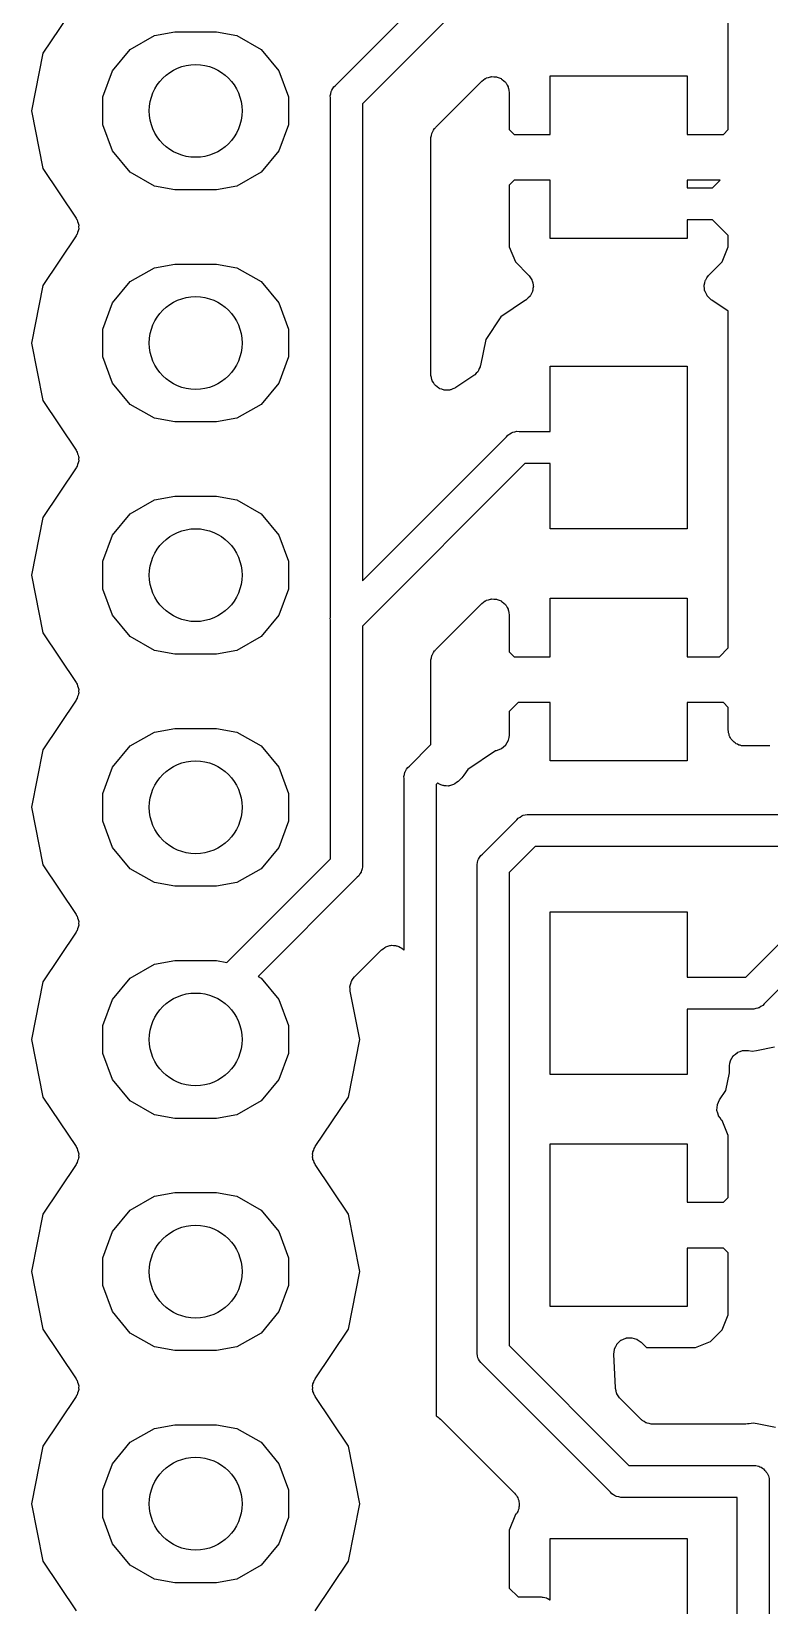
# Model space of a CAD drawing. Extents: x 81 to 178, y -172 to -32.
# Drawn here: x 152.89 to 160.97, y -105.38 to -88.16 of the extents above; entities that cross this region are included whole.
import ezdxf

# ---------------------------------------------------------------- set-up
doc = ezdxf.new("R2010")
doc.units = 0
doc.header["$MEASUREMENT"] = 0
doc.layers.add('BLACK', color=7, linetype='CONTINUOUS')

msp = doc.modelspace()

# ---------------------------------------------------------------- linework, layer by layer
at = {"layer": 'BLACK', "linetype": 'CONTINUOUS'}
for p, q in [((160.519, -88.5799), (160.519, -85.5037)), ((156.219, -88.7479), (158.09, -86.8767)), ((158.291, -87.17), (156.512, -88.9495)), ((153.377, -87.8542), (153.014, -88.3974)), ((154.234, -88.203), (154.458, -88.1634)), ((154.458, -88.1634), (154.914, -88.1634)), ((154.914, -88.1634), (155.138, -88.203)), ((153.97, -88.3552), (154.234, -88.203)), ((155.138, -88.203), (155.402, -88.3552)), ((153.014, -88.3974), (152.888, -89.027)), ((153.774, -88.5885), (153.97, -88.3552)), ((155.402, -88.3552), (155.598, -88.5885)), ((153.67, -88.8747), (153.774, -88.5885)), ((155.598, -88.5885), (155.702, -88.8747)), ((157.82, -88.7019), (157.839, -88.6888)), ((157.839, -88.6888), (157.856, -88.6741)), ((157.856, -88.6741), (157.864, -88.6714)), ((157.864, -88.6714), (157.87, -88.667)), ((157.87, -88.667), (157.892, -88.6611)), ((157.892, -88.6611), (157.914, -88.6533)), ((157.914, -88.6533), (157.921, -88.6533)), ((157.921, -88.6533), (157.929, -88.6513)), ((157.929, -88.6513), (157.952, -88.6533)), ((157.952, -88.6533), (157.974, -88.6533)), ((157.974, -88.6533), (157.982, -88.6559)), ((157.982, -88.6559), (157.989, -88.6566)), ((157.989, -88.6566), (158.01, -88.6663)), ((158.01, -88.6663), (158.031, -88.6741)), ((158.031, -88.6741), (158.037, -88.679)), ((158.037, -88.679), (158.044, -88.6823)), ((158.044, -88.6823), (158.061, -88.6984)), ((158.569, -89.285), (158.569, -88.645)), ((158.569, -88.645), (160.069, -88.645)), ((160.069, -88.645), (160.069, -89.285)), ((160.519, -89.2313), (160.519, -88.5799)), ((160.519, -88.5799), (160.519, -88.5799)), ((156.16, -88.8615), (156.166, -88.8391)), ((156.162, -88.8846), (156.16, -88.8615)), ((156.166, -88.8391), (156.17, -88.8162)), ((156.17, -88.8162), (156.174, -88.8095)), ((156.174, -88.8095), (156.176, -88.8019)), ((156.176, -88.8019), (156.189, -88.7829)), ((156.189, -88.7829), (156.201, -88.7628)), ((156.201, -88.7628), (156.219, -88.7479)), ((157.313, -89.2089), (157.82, -88.7019)), ((158.061, -88.6984), (158.078, -88.7131)), ((158.078, -88.7131), (158.082, -88.7198)), ((158.082, -88.7198), (158.087, -88.7253)), ((158.087, -88.7253), (158.097, -88.746)), ((158.097, -88.746), (158.108, -88.7658)), ((158.108, -88.7658), (158.11, -88.7734)), ((158.11, -88.7734), (158.113, -88.7803)), ((158.113, -88.7803), (158.115, -88.8031)), ((158.115, -88.8031), (158.119, -88.8256)), ((158.119, -88.8256), (158.119, -89.2313)), ((152.888, -89.027), (153.014, -89.6566)), ((153.67, -89.1793), (153.67, -88.8747)), ((155.702, -88.8747), (155.702, -89.1793)), ((156.162, -94.569), (156.162, -88.8846)), ((156.512, -88.9495), (156.512, -94.1695)), ((153.774, -89.4655), (153.67, -89.1793)), ((155.702, -89.1793), (155.598, -89.4655)), ((157.309, -89.2152), (157.313, -89.2089)), ((157.262, -89.3326), (157.263, -89.3251)), ((157.262, -91.9096), (157.262, -89.3326)), ((157.263, -89.3174), (157.269, -89.2953)), ((157.263, -89.3251), (157.263, -89.3174)), ((157.269, -89.2953), (157.273, -89.2728)), ((157.273, -89.2728), (157.276, -89.2661)), ((157.276, -89.2661), (157.278, -89.2587)), ((157.278, -89.2587), (157.292, -89.2399)), ((157.292, -89.2399), (157.303, -89.2201)), ((157.303, -89.2201), (157.309, -89.2152)), ((158.119, -89.2313), (158.173, -89.285)), ((158.173, -89.285), (158.569, -89.285)), ((160.069, -89.285), (160.465, -89.285)), ((160.465, -89.285), (160.519, -89.2313)), ((153.97, -89.6988), (153.774, -89.4655)), ((155.598, -89.4655), (155.402, -89.6988)), ((153.014, -89.6566), (153.377, -90.1998)), ((154.234, -89.851), (153.97, -89.6988)), ((155.402, -89.6988), (155.138, -89.851)), ((154.458, -89.8906), (154.234, -89.851)), ((154.914, -89.8906), (154.458, -89.8906)), ((155.138, -89.851), (154.914, -89.8906)), ((158.173, -89.785), (158.119, -89.8387)), ((158.119, -89.8387), (158.119, -90.5145)), ((158.569, -89.785), (158.173, -89.785)), ((158.569, -90.425), (158.569, -89.785)), ((160.069, -89.785), (160.069, -89.868)), ((160.43, -89.785), (160.069, -89.785)), ((160.069, -89.868), (160.347, -89.868)), ((160.347, -89.868), (160.43, -89.785)), ((153.377, -90.1998), (153.381, -90.2103)), ((153.381, -90.2103), (153.388, -90.2196)), ((153.388, -90.2196), (153.393, -90.2379)), ((153.393, -90.2379), (153.401, -90.2554)), ((160.347, -90.218), (160.069, -90.218)), ((160.069, -90.218), (160.069, -90.425)), ((160.519, -90.3905), (160.347, -90.218)), ((153.377, -90.3942), (153.014, -90.9374)), ((153.381, -90.3837), (153.377, -90.3942)), ((153.388, -90.3744), (153.381, -90.3837)), ((153.393, -90.3561), (153.388, -90.3744)), ((153.401, -90.3386), (153.393, -90.3561)), ((153.401, -90.2554), (153.402, -90.2669)), ((153.402, -90.3271), (153.401, -90.3386)), ((153.402, -90.2669), (153.405, -90.2779)), ((153.405, -90.3161), (153.402, -90.3271)), ((153.405, -90.2779), (153.404, -90.297)), ((153.404, -90.297), (153.405, -90.3161)), ((160.519, -90.5145), (160.519, -90.3905)), ((158.119, -90.5145), (158.188, -90.6799)), ((160.069, -90.425), (158.569, -90.425)), ((160.45, -90.6799), (160.519, -90.5145)), ((153.97, -90.8952), (154.234, -90.743)), ((154.234, -90.743), (154.458, -90.7034)), ((154.458, -90.7034), (154.914, -90.7034)), ((154.914, -90.7034), (155.138, -90.743)), ((155.138, -90.743), (155.402, -90.8952)), ((158.188, -90.6799), (158.332, -90.8248)), ((160.306, -90.8248), (160.45, -90.6799)), ((153.774, -91.1285), (153.97, -90.8952)), ((155.402, -90.8952), (155.598, -91.1285)), ((158.332, -90.8248), (158.334, -90.8275)), ((158.334, -90.8275), (158.334, -90.8277)), ((158.334, -90.8277), (158.336, -90.8295)), ((158.336, -90.8295), (158.34, -90.8331)), ((158.34, -90.8331), (158.353, -90.8543)), ((158.353, -90.8543), (158.367, -90.8746)), ((158.367, -90.8746), (158.368, -90.8781)), ((158.368, -90.8781), (158.368, -90.8782)), ((158.368, -90.8782), (158.369, -90.8793)), ((158.369, -90.8793), (158.369, -90.8801)), ((158.369, -90.8801), (158.372, -90.885)), ((158.372, -90.885), (158.377, -90.9093)), ((158.377, -90.9093), (158.383, -90.9333)), ((160.255, -90.9333), (160.261, -90.9093)), ((160.261, -90.9093), (160.266, -90.885)), ((160.266, -90.885), (160.269, -90.8801)), ((160.269, -90.8793), (160.27, -90.8782)), ((160.269, -90.8801), (160.269, -90.8793)), ((160.27, -90.8781), (160.271, -90.8746)), ((160.27, -90.8782), (160.27, -90.8781)), ((160.271, -90.8746), (160.285, -90.8543)), ((160.285, -90.8543), (160.298, -90.8331)), ((160.298, -90.8331), (160.302, -90.8296)), ((160.302, -90.8296), (160.304, -90.8277)), ((160.304, -90.8275), (160.306, -90.8248)), ((160.304, -90.8277), (160.304, -90.8275)), ((153.014, -90.9374), (152.888, -91.567)), ((158.299, -91.0982), (158.028, -91.2793)), ((158.3, -91.0981), (158.299, -91.0982)), ((158.305, -91.0942), (158.3, -91.0978)), ((158.3, -91.0978), (158.3, -91.0981)), ((158.306, -91.0931), (158.305, -91.0942)), ((158.309, -91.0919), (158.306, -91.0931)), ((158.327, -91.0744), (158.309, -91.0919)), ((158.345, -91.058), (158.327, -91.0744)), ((158.348, -91.0537), (158.345, -91.058)), ((158.349, -91.0521), (158.348, -91.0537)), ((158.35, -91.0513), (158.349, -91.0521)), ((158.352, -91.0489), (158.35, -91.0513)), ((158.362, -91.0265), (158.352, -91.0489)), ((158.374, -91.0047), (158.362, -91.0265)), ((158.375, -90.9994), (158.374, -91.0047)), ((158.376, -90.9976), (158.375, -90.9994)), ((158.378, -90.9938), (158.376, -90.9972)), ((158.376, -90.9972), (158.376, -90.9976)), ((158.38, -90.9691), (158.378, -90.9938)), ((158.384, -90.9446), (158.38, -90.9691)), ((158.383, -90.9333), (158.383, -90.9371)), ((158.383, -90.9371), (158.383, -90.9372)), ((158.383, -90.9372), (158.383, -90.939)), ((158.383, -90.939), (158.384, -90.9446)), ((160.254, -90.9446), (160.255, -90.939)), ((160.258, -90.9691), (160.254, -90.9446)), ((160.255, -90.9371), (160.255, -90.9333)), ((160.255, -90.9372), (160.255, -90.9371)), ((160.255, -90.939), (160.255, -90.9372)), ((160.26, -90.9938), (160.258, -90.9691)), ((160.262, -90.9972), (160.26, -90.9938)), ((160.262, -90.9976), (160.262, -90.9972)), ((160.263, -90.9994), (160.262, -90.9976)), ((160.264, -91.0047), (160.263, -90.9994)), ((160.275, -91.0265), (160.264, -91.0047)), ((160.286, -91.0489), (160.275, -91.0265)), ((160.288, -91.0513), (160.286, -91.0489)), ((160.289, -91.0521), (160.288, -91.0513)), ((160.29, -91.0537), (160.289, -91.0521)), ((160.293, -91.058), (160.29, -91.0537)), ((160.311, -91.0744), (160.293, -91.058)), ((160.329, -91.0919), (160.311, -91.0744)), ((160.332, -91.0931), (160.329, -91.0919)), ((160.333, -91.0942), (160.332, -91.0931)), ((160.338, -91.0978), (160.333, -91.0942)), ((160.338, -91.0981), (160.338, -91.0978)), ((160.339, -91.0982), (160.338, -91.0981)), ((160.519, -91.2187), (160.339, -91.0982)), ((153.67, -91.4147), (153.774, -91.1285)), ((155.598, -91.1285), (155.702, -91.4147)), ((160.519, -94.2949), (160.519, -91.2187)), ((153.67, -91.7193), (153.67, -91.4147)), ((155.702, -91.4147), (155.702, -91.7193)), ((158.028, -91.2793), (157.863, -91.5274)), ((152.888, -91.567), (153.014, -92.1966)), ((157.863, -91.5274), (157.806, -91.8119)), ((153.774, -92.0055), (153.67, -91.7193)), ((155.702, -91.7193), (155.598, -92.0055)), ((157.263, -91.9153), (157.262, -91.9096)), ((157.262, -91.921), (157.263, -91.9153)), ((157.268, -91.945), (157.262, -91.921)), ((157.273, -91.9694), (157.268, -91.945)), ((157.732, -91.9232), (157.534, -92.0551)), ((157.737, -91.9179), (157.732, -91.9232)), ((157.744, -91.9142), (157.737, -91.9179)), ((157.759, -91.897), (157.744, -91.9142)), ((157.775, -91.8812), (157.759, -91.897)), ((157.779, -91.8743), (157.775, -91.8812)), ((157.784, -91.8685), (157.779, -91.8743)), ((157.792, -91.8472), (157.784, -91.8685)), ((157.802, -91.8267), (157.792, -91.8472)), ((157.803, -91.819), (157.802, -91.8267)), ((157.806, -91.8119), (157.803, -91.819)), ((158.569, -92.535), (158.569, -91.82)), ((158.569, -91.82), (160.069, -91.82)), ((160.069, -91.82), (160.069, -93.6)), ((153.97, -92.2388), (153.774, -92.0055)), ((155.598, -92.0055), (155.402, -92.2388)), ((157.275, -91.9744), (157.273, -91.9694)), ((157.277, -91.98), (157.275, -91.9744)), ((157.291, -92.0006), (157.277, -91.98)), ((157.303, -92.022), (157.291, -92.0006)), ((157.307, -92.0258), (157.303, -92.022)), ((157.311, -92.0306), (157.307, -92.0258)), ((157.331, -92.0452), (157.311, -92.0306)), ((157.35, -92.0611), (157.331, -92.0452)), ((157.355, -92.0631), (157.35, -92.0611)), ((157.36, -92.0665), (157.355, -92.0631)), ((157.383, -92.0734), (157.36, -92.0665)), ((157.407, -92.0819), (157.383, -92.0734)), ((157.412, -92.0819), (157.407, -92.0819)), ((157.418, -92.0835), (157.412, -92.0819)), ((157.443, -92.0819), (157.418, -92.0835)), ((157.467, -92.0819), (157.443, -92.0819)), ((157.473, -92.0799), (157.467, -92.0819)), ((157.479, -92.0795), (157.473, -92.0799)), ((157.501, -92.0696), (157.479, -92.0795)), ((157.524, -92.0611), (157.501, -92.0696)), ((157.529, -92.0574), (157.524, -92.0611)), ((157.534, -92.0551), (157.529, -92.0574)), ((153.014, -92.1966), (153.377, -92.7398)), ((154.234, -92.391), (153.97, -92.2388)), ((155.402, -92.2388), (155.138, -92.391)), ((154.458, -92.4306), (154.234, -92.391)), ((154.914, -92.4306), (154.458, -92.4306)), ((155.138, -92.391), (154.914, -92.4306)), ((156.512, -94.1695), (158.09, -92.5917)), ((158.09, -92.5917), (158.105, -92.5739)), ((158.105, -92.5739), (158.125, -92.5623)), ((158.125, -92.5623), (158.144, -92.549)), ((158.144, -92.549), (158.151, -92.5469)), ((158.151, -92.5469), (158.158, -92.543)), ((158.158, -92.543), (158.181, -92.539)), ((158.181, -92.539), (158.204, -92.533)), ((158.204, -92.533), (158.227, -92.535)), ((158.227, -92.535), (158.569, -92.535)), ((160.71, -98.504), (166.622, -92.5917)), ((153.377, -92.7398), (153.381, -92.7503)), ((153.381, -92.7503), (153.388, -92.7596)), ((153.388, -92.7596), (153.393, -92.7779)), ((153.393, -92.7779), (153.401, -92.7954)), ((153.401, -92.7954), (153.402, -92.8069)), ((153.402, -92.8069), (153.405, -92.8179)), ((153.405, -92.8179), (153.404, -92.837)), ((153.377, -92.9342), (153.014, -93.4774)), ((153.381, -92.9237), (153.377, -92.9342)), ((153.388, -92.9144), (153.381, -92.9237)), ((153.393, -92.8961), (153.388, -92.9144)), ((153.401, -92.8786), (153.393, -92.8961)), ((153.402, -92.8671), (153.401, -92.8786)), ((153.405, -92.8561), (153.402, -92.8671)), ((153.404, -92.837), (153.405, -92.8561)), ((158.291, -92.885), (156.512, -94.6645)), ((158.569, -92.885), (158.291, -92.885)), ((158.569, -93.6), (158.569, -92.885)), ((166.823, -92.885), (160.911, -98.7973)), ((153.97, -93.4352), (154.234, -93.283)), ((154.234, -93.283), (154.458, -93.2434)), ((154.458, -93.2434), (154.914, -93.2434)), ((154.914, -93.2434), (155.138, -93.283)), ((155.138, -93.283), (155.402, -93.4352)), ((153.014, -93.4774), (152.888, -94.107)), ((153.774, -93.6685), (153.97, -93.4352)), ((155.402, -93.4352), (155.598, -93.6685)), ((153.67, -93.9547), (153.774, -93.6685)), ((155.598, -93.6685), (155.702, -93.9547)), ((160.069, -93.6), (158.569, -93.6)), ((153.67, -94.2593), (153.67, -93.9547)), ((155.702, -93.9547), (155.702, -94.2593)), ((152.888, -94.107), (153.014, -94.7366)), ((153.774, -94.5455), (153.67, -94.2593)), ((155.702, -94.2593), (155.598, -94.5455)), ((157.87, -94.382), (157.892, -94.3761)), ((157.892, -94.3761), (157.914, -94.3683)), ((157.914, -94.3683), (157.921, -94.3683)), ((157.921, -94.3683), (157.929, -94.3663)), ((157.929, -94.3663), (157.952, -94.3683)), ((157.952, -94.3683), (157.974, -94.3683)), ((157.974, -94.3683), (157.982, -94.3709)), ((157.982, -94.3709), (157.989, -94.3716)), ((157.989, -94.3716), (158.01, -94.3813)), ((158.569, -95), (158.569, -94.36)), ((158.569, -94.36), (160.069, -94.36)), ((160.069, -94.36), (160.069, -95)), ((160.519, -94.9025), (160.519, -94.2949)), ((160.519, -94.2949), (160.519, -94.2949)), ((153.97, -94.7788), (153.774, -94.5455)), ((155.598, -94.5455), (155.402, -94.7788)), ((157.313, -94.9239), (157.82, -94.4169)), ((157.82, -94.4169), (157.839, -94.4038)), ((157.839, -94.4038), (157.856, -94.3891)), ((157.856, -94.3891), (157.864, -94.3864)), ((157.864, -94.3864), (157.87, -94.382)), ((158.01, -94.3813), (158.031, -94.3891)), ((158.031, -94.3891), (158.037, -94.394)), ((158.037, -94.394), (158.044, -94.3973)), ((158.044, -94.3973), (158.061, -94.4134)), ((158.061, -94.4134), (158.078, -94.4281)), ((158.078, -94.4281), (158.082, -94.4348)), ((158.082, -94.4348), (158.087, -94.4403)), ((158.087, -94.4403), (158.097, -94.461)), ((158.097, -94.461), (158.108, -94.4808)), ((158.108, -94.4808), (158.11, -94.4884)), ((158.11, -94.4884), (158.113, -94.4953)), ((158.113, -94.4953), (158.115, -94.5181)), ((158.115, -94.5181), (158.119, -94.5406)), ((158.119, -94.5406), (158.119, -94.9463)), ((156.16, -94.5765), (156.162, -94.569)), ((156.162, -94.5996), (156.16, -94.5765)), ((156.162, -97.2095), (156.162, -94.5996)), ((156.512, -94.6645), (156.512, -97.2744)), ((153.014, -94.7366), (153.377, -95.2798)), ((154.234, -94.931), (153.97, -94.7788)), ((155.402, -94.7788), (155.138, -94.931)), ((154.458, -94.9706), (154.234, -94.931)), ((154.914, -94.9706), (154.458, -94.9706)), ((155.138, -94.931), (154.914, -94.9706)), ((157.262, -95.0476), (157.263, -95.0401)), ((157.262, -95.9595), (157.262, -95.0476)), ((157.263, -95.0324), (157.269, -95.0103)), ((157.263, -95.0401), (157.263, -95.0324)), ((157.269, -95.0103), (157.273, -94.9878)), ((157.273, -94.9878), (157.276, -94.9811)), ((157.276, -94.9811), (157.278, -94.9737)), ((157.278, -94.9737), (157.292, -94.9549)), ((157.292, -94.9549), (157.303, -94.9351)), ((157.303, -94.9351), (157.309, -94.9302)), ((157.309, -94.9302), (157.313, -94.9239)), ((158.119, -94.9463), (158.173, -95)), ((158.173, -95), (158.569, -95)), ((160.069, -95), (160.422, -95)), ((160.422, -95), (160.519, -94.9025)), ((153.377, -95.2798), (153.381, -95.2903)), ((153.381, -95.2903), (153.388, -95.2996)), ((153.388, -95.2996), (153.393, -95.3179)), ((153.393, -95.3179), (153.401, -95.3354)), ((153.401, -95.3354), (153.402, -95.3469)), ((153.402, -95.4071), (153.401, -95.4186)), ((153.402, -95.3469), (153.405, -95.3579)), ((153.405, -95.3961), (153.402, -95.4071)), ((153.405, -95.3579), (153.404, -95.377)), ((153.404, -95.377), (153.405, -95.3961)), ((153.377, -95.4742), (153.014, -96.0174)), ((153.381, -95.4637), (153.377, -95.4742)), ((153.388, -95.4544), (153.381, -95.4637)), ((153.393, -95.4361), (153.388, -95.4544)), ((153.401, -95.4186), (153.393, -95.4361)), ((158.216, -95.5), (158.119, -95.5975)), ((158.569, -95.5), (158.216, -95.5)), ((158.569, -96.14), (158.569, -95.5)), ((160.465, -95.5), (160.069, -95.5)), ((160.069, -95.5), (160.069, -96.14)), ((160.519, -95.5537), (160.465, -95.5)), ((160.519, -95.801), (160.519, -95.5537)), ((158.119, -95.5975), (158.119, -95.8566)), ((153.97, -95.9752), (154.234, -95.823)), ((154.234, -95.823), (154.458, -95.7834)), ((154.458, -95.7834), (154.914, -95.7834)), ((154.914, -95.7834), (155.138, -95.823)), ((155.138, -95.823), (155.402, -95.9752)), ((158.108, -95.9165), (158.094, -95.9412)), ((158.109, -95.9146), (158.108, -95.9165)), ((158.11, -95.9129), (158.109, -95.9146)), ((158.114, -95.8847), (158.11, -95.9129)), ((158.119, -95.8566), (158.114, -95.8847)), ((160.522, -95.8161), (160.519, -95.801)), ((160.522, -95.8314), (160.522, -95.8161)), ((160.527, -95.8458), (160.522, -95.8314)), ((160.53, -95.8609), (160.527, -95.8458)), ((160.537, -95.8741), (160.53, -95.8609)), ((160.542, -95.8885), (160.537, -95.8741)), ((160.552, -95.9002), (160.542, -95.8885)), ((160.56, -95.9135), (160.552, -95.9002)), ((160.572, -95.9233), (160.56, -95.9135)), ((160.582, -95.9351), (160.572, -95.9233)), ((153.014, -96.0174), (152.888, -96.647)), ((153.774, -96.2085), (153.97, -95.9752)), ((155.402, -95.9752), (155.598, -96.2085)), ((157.026, -96.1959), (157.262, -95.9595)), ((157.971, -96.0297), (157.665, -96.2341)), ((157.978, -96.0283), (157.971, -96.0297)), ((158.005, -96.0179), (157.978, -96.0283)), ((158.031, -96.0082), (158.005, -96.0179)), ((158.033, -96.0069), (158.031, -96.0082)), ((158.035, -96.0062), (158.033, -96.0069)), ((158.056, -95.9874), (158.035, -96.0062)), ((158.078, -95.9691), (158.056, -95.9874)), ((158.079, -95.9674), (158.078, -95.9691)), ((158.08, -95.9662), (158.079, -95.9674)), ((158.094, -95.9412), (158.08, -95.9662)), ((160.595, -95.9427), (160.582, -95.9351)), ((160.606, -95.9526), (160.595, -95.9427)), ((160.621, -95.9578), (160.606, -95.9526)), ((160.634, -95.9654), (160.621, -95.9578)), ((160.649, -95.9681), (160.634, -95.9654)), ((160.664, -95.9733), (160.649, -95.9681)), ((160.679, -95.9733), (160.664, -95.9733)), ((160.694, -95.976), (160.679, -95.9733)), ((160.973, -95.976), (160.694, -95.976)), ((153.67, -96.4947), (153.774, -96.2085)), ((155.598, -96.2085), (155.702, -96.4947)), ((156.973, -96.2871), (156.977, -96.2642)), ((156.977, -96.2642), (156.981, -96.2575)), ((156.981, -96.2575), (156.983, -96.2499)), ((156.983, -96.2499), (156.996, -96.2309)), ((156.996, -96.2309), (157.008, -96.2108)), ((157.008, -96.2108), (157.026, -96.1959)), ((157.665, -96.2341), (157.623, -96.297)), ((160.069, -96.14), (158.569, -96.14)), ((156.967, -96.3095), (156.973, -96.2871)), ((156.969, -96.3327), (156.967, -96.3095)), ((156.969, -98.2105), (156.969, -96.3327)), ((157.335, -96.3818), (157.319, -96.3975)), ((157.319, -96.3975), (157.319, -103.304)), ((157.337, -96.3837), (157.335, -96.3818)), ((157.344, -96.387), (157.337, -96.3837)), ((157.35, -96.3919), (157.344, -96.387)), ((157.371, -96.3997), (157.35, -96.3919)), ((157.392, -96.4094), (157.371, -96.3997)), ((157.399, -96.4101), (157.392, -96.4094)), ((157.407, -96.4127), (157.399, -96.4101)), ((157.429, -96.4127), (157.407, -96.4127)), ((157.452, -96.4147), (157.429, -96.4127)), ((157.46, -96.4127), (157.452, -96.4147)), ((157.467, -96.4127), (157.46, -96.4127)), ((157.489, -96.4049), (157.467, -96.4127)), ((157.511, -96.399), (157.489, -96.4049)), ((157.517, -96.3946), (157.511, -96.399)), ((157.524, -96.3919), (157.517, -96.3946)), ((157.542, -96.3772), (157.524, -96.3919)), ((157.561, -96.3641), (157.542, -96.3772)), ((157.601, -96.3235), (157.561, -96.3641)), ((157.611, -96.3094), (157.601, -96.3235)), ((157.623, -96.297), (157.611, -96.3094)), ((153.67, -96.7993), (153.67, -96.4947)), ((155.702, -96.4947), (155.702, -96.7993)), ((152.888, -96.647), (153.014, -97.2766)), ((157.826, -97.1599), (158.203, -96.7827)), ((158.203, -96.7827), (158.218, -96.7649)), ((158.218, -96.7649), (158.238, -96.7533)), ((158.238, -96.7533), (158.257, -96.74)), ((158.257, -96.74), (158.264, -96.7379)), ((158.264, -96.7379), (158.271, -96.734)), ((158.271, -96.734), (158.294, -96.73)), ((158.294, -96.73), (158.317, -96.724)), ((158.317, -96.724), (158.34, -96.726)), ((158.34, -96.726), (161.356, -96.726)), ((153.774, -97.0855), (153.67, -96.7993)), ((155.702, -96.7993), (155.598, -97.0855)), ((153.97, -97.3188), (153.774, -97.0855)), ((155.598, -97.0855), (155.402, -97.3188)), ((158.404, -97.076), (158.119, -97.3615)), ((161.421, -97.076), (158.404, -97.076)), ((153.014, -97.2766), (153.377, -97.8198)), ((155.028, -98.3435), (156.162, -97.2095)), ((156.514, -97.2975), (156.508, -97.3199)), ((156.512, -97.2744), (156.514, -97.2975)), ((157.767, -97.2735), (157.773, -97.2511)), ((157.769, -97.2966), (157.767, -97.2735)), ((157.769, -102.601), (157.769, -97.2966)), ((157.773, -97.2511), (157.777, -97.2282)), ((157.777, -97.2282), (157.781, -97.2215)), ((157.781, -97.2215), (157.783, -97.2139)), ((157.783, -97.2139), (157.796, -97.1949)), ((157.796, -97.1949), (157.808, -97.1748)), ((157.808, -97.1748), (157.826, -97.1599)), ((154.234, -97.471), (153.97, -97.3188)), ((154.458, -97.5106), (154.234, -97.471)), ((155.138, -97.471), (154.914, -97.5106)), ((155.402, -97.3188), (155.138, -97.471)), ((156.455, -97.4111), (155.37, -98.4966)), ((156.473, -97.3962), (156.455, -97.4111)), ((156.485, -97.3761), (156.473, -97.3962)), ((156.498, -97.3571), (156.485, -97.3761)), ((156.5, -97.3495), (156.498, -97.3571)), ((156.504, -97.3428), (156.5, -97.3495)), ((156.508, -97.3199), (156.504, -97.3428)), ((158.119, -97.3615), (158.119, -102.537)), ((154.914, -97.5106), (154.458, -97.5106)), ((153.377, -97.8198), (153.381, -97.8303)), ((158.569, -99.569), (158.569, -97.789)), ((158.569, -97.789), (160.069, -97.789)), ((160.069, -97.789), (160.069, -98.504)), ((153.381, -97.8303), (153.388, -97.8396)), ((153.388, -97.8396), (153.393, -97.8579)), ((153.393, -97.9761), (153.388, -97.9944)), ((153.393, -97.8579), (153.401, -97.8754)), ((153.401, -97.9586), (153.393, -97.9761)), ((153.401, -97.8754), (153.402, -97.8869)), ((153.402, -97.9471), (153.401, -97.9586)), ((153.402, -97.8869), (153.405, -97.8979)), ((153.405, -97.9361), (153.402, -97.9471)), ((153.405, -97.8979), (153.404, -97.917)), ((153.404, -97.917), (153.405, -97.9361)), ((153.377, -98.0142), (153.014, -98.5574)), ((153.381, -98.0037), (153.377, -98.0142)), ((153.388, -97.9944), (153.381, -98.0037)), ((156.77, -98.172), (156.792, -98.1661)), ((156.792, -98.1661), (156.814, -98.1583)), ((156.814, -98.1583), (156.821, -98.1583)), ((156.821, -98.1583), (156.829, -98.1563)), ((156.829, -98.1563), (156.852, -98.1583)), ((156.852, -98.1583), (156.874, -98.1583)), ((156.874, -98.1583), (156.882, -98.1609)), ((156.882, -98.1609), (156.889, -98.1616)), ((156.889, -98.1616), (156.91, -98.1713)), ((154.234, -98.363), (154.458, -98.3234)), ((154.458, -98.3234), (154.914, -98.3234)), ((154.914, -98.3234), (155.028, -98.3435)), ((156.426, -98.5007), (156.72, -98.2069)), ((156.72, -98.2069), (156.739, -98.1938)), ((156.739, -98.1938), (156.756, -98.1791)), ((156.756, -98.1791), (156.764, -98.1764)), ((156.764, -98.1764), (156.77, -98.172)), ((156.91, -98.1713), (156.931, -98.1791)), ((156.931, -98.1791), (156.937, -98.184)), ((156.937, -98.184), (156.944, -98.1873)), ((156.944, -98.1873), (156.961, -98.2034)), ((156.961, -98.2034), (156.969, -98.2105)), ((153.97, -98.5152), (154.234, -98.363)), ((155.37, -98.4966), (155.402, -98.5152)), ((156.412, -98.521), (156.426, -98.5007)), ((160.069, -98.504), (160.71, -98.504)), ((153.014, -98.5574), (152.888, -99.187)), ((153.774, -98.7485), (153.97, -98.5152)), ((155.402, -98.5152), (155.598, -98.7485)), ((156.376, -98.6092), (156.377, -98.6036)), ((156.378, -98.6339), (156.376, -98.6092)), ((156.377, -98.5979), (156.385, -98.5744)), ((156.377, -98.6036), (156.377, -98.5979)), ((156.379, -98.6586), (156.378, -98.6339)), ((156.484, -99.187), (156.379, -98.6586)), ((156.385, -98.5744), (156.392, -98.5505)), ((156.392, -98.5505), (156.395, -98.5458)), ((156.395, -98.5458), (156.397, -98.5403)), ((156.397, -98.5403), (156.412, -98.521)), ((153.67, -99.0347), (153.774, -98.7485)), ((155.598, -98.7485), (155.702, -99.0347)), ((160.774, -98.854), (160.069, -98.854)), ((160.069, -98.854), (160.069, -99.569)), ((160.797, -98.856), (160.774, -98.854)), ((160.82, -98.85), (160.797, -98.856)), ((160.843, -98.846), (160.82, -98.85)), ((160.85, -98.8421), (160.843, -98.846)), ((160.857, -98.84), (160.85, -98.8421)), ((160.876, -98.8267), (160.857, -98.84)), ((160.896, -98.8151), (160.876, -98.8267)), ((160.911, -98.7973), (160.896, -98.8151)), ((152.888, -99.187), (153.014, -99.8166)), ((153.67, -99.3393), (153.67, -99.0347)), ((155.702, -99.0347), (155.702, -99.3393)), ((156.358, -99.8166), (156.484, -99.187)), ((153.774, -99.6255), (153.67, -99.3393)), ((155.702, -99.3393), (155.598, -99.6255)), ((160.558, -99.3918), (160.572, -99.3671)), ((160.572, -99.3671), (160.574, -99.3659)), ((160.574, -99.3659), (160.575, -99.3642)), ((160.575, -99.3642), (160.597, -99.3464)), ((160.597, -99.3464), (160.619, -99.328)), ((160.619, -99.328), (160.621, -99.3274)), ((160.621, -99.3274), (160.622, -99.3262)), ((160.622, -99.3262), (160.649, -99.317)), ((160.649, -99.317), (160.676, -99.3073)), ((160.676, -99.3073), (160.678, -99.3073)), ((160.678, -99.3073), (160.68, -99.3066)), ((160.68, -99.3066), (160.708, -99.3073)), ((160.708, -99.3073), (160.737, -99.3073)), ((160.737, -99.3073), (160.738, -99.3079)), ((160.738, -99.3079), (160.74, -99.308)), ((160.74, -99.308), (160.782, -99.3162)), ((160.782, -99.3162), (160.827, -99.3074)), ((160.827, -99.3074), (161.026, -99.2677)), ((160.827, -99.3074), (160.827, -99.3074)), ((160.531, -99.4758), (160.537, -99.4478)), ((160.532, -99.4777), (160.531, -99.4758)), ((160.531, -99.4796), (160.532, -99.4777)), ((160.531, -99.5518), (160.531, -99.4796)), ((160.537, -99.4478), (160.542, -99.4197)), ((160.542, -99.4197), (160.543, -99.4181)), ((160.543, -99.4162), (160.558, -99.3918)), ((160.543, -99.4181), (160.543, -99.4162)), ((153.97, -99.8588), (153.774, -99.6255)), ((155.598, -99.6255), (155.402, -99.8588)), ((160.069, -99.569), (158.569, -99.569)), ((160.493, -99.7446), (160.531, -99.5518)), ((153.014, -99.8166), (153.377, -100.36)), ((154.234, -100.011), (153.97, -99.8588)), ((155.402, -99.8588), (155.138, -100.011)), ((155.995, -100.36), (156.358, -99.8166)), ((160.4, -99.9), (160.412, -99.8742)), ((160.412, -99.8742), (160.424, -99.8481)), ((160.424, -99.8481), (160.493, -99.7446)), ((154.458, -100.051), (154.234, -100.011)), ((154.914, -100.051), (154.458, -100.051)), ((155.138, -100.011), (154.914, -100.051)), ((160.395, -99.9606), (160.397, -99.9322)), ((160.395, -99.9625), (160.395, -99.9606)), ((160.395, -99.9644), (160.395, -99.9625)), ((160.403, -99.9917), (160.395, -99.9644)), ((160.397, -99.9322), (160.399, -99.9037)), ((160.399, -99.9037), (160.4, -99.902)), ((160.4, -99.902), (160.4, -99.9)), ((160.411, -100.019), (160.403, -99.9917)), ((160.412, -100.021), (160.411, -100.019)), ((160.412, -100.023), (160.412, -100.021)), ((160.429, -100.046), (160.412, -100.023)), ((160.445, -100.069), (160.429, -100.046)), ((160.45, -100.074), (160.445, -100.069)), ((160.519, -100.239), (160.45, -100.074)), ((153.377, -100.36), (153.381, -100.37)), ((153.381, -100.37), (153.388, -100.38)), ((153.388, -100.38), (153.393, -100.398)), ((153.393, -100.398), (153.401, -100.415)), ((155.971, -100.415), (155.979, -100.398)), ((155.979, -100.398), (155.984, -100.38)), ((155.984, -100.38), (155.991, -100.37)), ((155.991, -100.37), (155.995, -100.36)), ((158.569, -102.109), (158.569, -100.329)), ((158.569, -100.329), (160.069, -100.329)), ((160.069, -100.329), (160.069, -100.969)), ((160.519, -100.915), (160.519, -100.239)), ((153.377, -100.554), (153.014, -101.097)), ((153.381, -100.544), (153.377, -100.554)), ((153.388, -100.534), (153.381, -100.544)), ((153.393, -100.516), (153.388, -100.534)), ((153.401, -100.499), (153.393, -100.516)), ((153.401, -100.415), (153.402, -100.427)), ((153.402, -100.487), (153.401, -100.499)), ((153.402, -100.427), (153.405, -100.438)), ((153.405, -100.476), (153.402, -100.487)), ((153.405, -100.438), (153.404, -100.457)), ((153.404, -100.457), (153.405, -100.476)), ((155.967, -100.438), (155.97, -100.427)), ((155.968, -100.457), (155.967, -100.438)), ((155.967, -100.476), (155.968, -100.457)), ((155.97, -100.487), (155.967, -100.476)), ((155.97, -100.427), (155.971, -100.415)), ((155.971, -100.499), (155.97, -100.487)), ((155.979, -100.516), (155.971, -100.499)), ((155.984, -100.534), (155.979, -100.516)), ((155.991, -100.544), (155.984, -100.534)), ((155.995, -100.554), (155.991, -100.544)), ((156.358, -101.097), (155.995, -100.554)), ((153.97, -101.055), (154.234, -100.903)), ((154.234, -100.903), (154.458, -100.863)), ((154.458, -100.863), (154.914, -100.863)), ((154.914, -100.863), (155.138, -100.903)), ((155.138, -100.903), (155.402, -101.055)), ((160.465, -100.969), (160.519, -100.915)), ((153.774, -101.289), (153.97, -101.055)), ((155.402, -101.055), (155.598, -101.289)), ((160.069, -100.969), (160.465, -100.969)), ((153.014, -101.097), (152.888, -101.727)), ((156.484, -101.727), (156.358, -101.097)), ((153.67, -101.575), (153.774, -101.289)), ((155.598, -101.289), (155.702, -101.575)), ((153.67, -101.879), (153.67, -101.575)), ((155.702, -101.575), (155.702, -101.879)), ((160.465, -101.469), (160.069, -101.469)), ((160.069, -101.469), (160.069, -102.109)), ((160.519, -101.523), (160.465, -101.469)), ((160.519, -102.199), (160.519, -101.523)), ((152.888, -101.727), (153.014, -102.357)), ((156.358, -102.357), (156.484, -101.727)), ((153.774, -102.165), (153.67, -101.879)), ((155.702, -101.879), (155.598, -102.165)), ((160.069, -102.109), (158.569, -102.109)), ((153.97, -102.399), (153.774, -102.165)), ((155.598, -102.165), (155.402, -102.399)), ((160.45, -102.364), (160.519, -102.199)), ((153.014, -102.357), (153.377, -102.9)), ((154.234, -102.551), (153.97, -102.399)), ((155.402, -102.399), (155.138, -102.551)), ((155.995, -102.9), (156.358, -102.357)), ((159.346, -102.477), (159.371, -102.466)), ((159.371, -102.466), (159.395, -102.455)), ((159.395, -102.455), (159.399, -102.455)), ((159.399, -102.455), (159.402, -102.453)), ((159.402, -102.453), (159.429, -102.452)), ((159.429, -102.452), (159.456, -102.45)), ((159.456, -102.45), (159.459, -102.451)), ((159.459, -102.451), (159.463, -102.451)), ((159.463, -102.451), (159.488, -102.459)), ((159.488, -102.459), (159.514, -102.465)), ((159.514, -102.465), (159.517, -102.468)), ((159.517, -102.468), (159.521, -102.469)), ((159.521, -102.469), (159.542, -102.485)), ((160.324, -102.49), (160.45, -102.364)), ((154.458, -102.591), (154.234, -102.551)), ((154.914, -102.591), (154.458, -102.591)), ((155.138, -102.551), (154.914, -102.591)), ((157.767, -102.624), (157.769, -102.601)), ((157.773, -102.647), (157.767, -102.624)), ((158.119, -102.537), (159.429, -103.847)), ((159.266, -102.632), (159.269, -102.606)), ((159.282, -102.999), (159.266, -102.632)), ((159.269, -102.606), (159.271, -102.579)), ((159.271, -102.579), (159.273, -102.575)), ((159.273, -102.572), (159.286, -102.548)), ((159.273, -102.575), (159.273, -102.572)), ((159.286, -102.548), (159.297, -102.524)), ((159.297, -102.524), (159.3, -102.521)), ((159.3, -102.521), (159.301, -102.518)), ((159.301, -102.518), (159.321, -102.5)), ((159.321, -102.5), (159.34, -102.481)), ((159.34, -102.481), (159.343, -102.479)), ((159.343, -102.479), (159.346, -102.477)), ((159.542, -102.485), (159.564, -102.5)), ((159.564, -102.5), (159.623, -102.559)), ((159.623, -102.559), (160.159, -102.559)), ((160.159, -102.559), (160.324, -102.49)), ((157.777, -102.67), (157.773, -102.647)), ((157.781, -102.677), (157.777, -102.67)), ((157.783, -102.684), (157.781, -102.677)), ((157.796, -102.703), (157.783, -102.684)), ((157.808, -102.723), (157.796, -102.703)), ((157.826, -102.738), (157.808, -102.723)), ((159.228, -104.14), (157.826, -102.738)), ((153.377, -102.9), (153.381, -102.91)), ((153.381, -102.91), (153.388, -102.92)), ((153.388, -102.92), (153.393, -102.938)), ((153.393, -102.938), (153.401, -102.955)), ((153.401, -102.955), (153.402, -102.967)), ((153.402, -102.967), (153.405, -102.978)), ((153.405, -102.978), (153.404, -102.997)), ((155.967, -102.978), (155.97, -102.967)), ((155.968, -102.997), (155.967, -102.978)), ((155.97, -102.967), (155.971, -102.955)), ((155.971, -102.955), (155.979, -102.938)), ((155.979, -102.938), (155.984, -102.92)), ((155.984, -102.92), (155.991, -102.91)), ((155.991, -102.91), (155.995, -102.9)), ((153.377, -103.094), (153.014, -103.637)), ((153.381, -103.084), (153.377, -103.094)), ((153.388, -103.074), (153.381, -103.084)), ((153.393, -103.056), (153.388, -103.074)), ((153.401, -103.039), (153.393, -103.056)), ((153.402, -103.027), (153.401, -103.039)), ((153.405, -103.016), (153.402, -103.027)), ((153.404, -102.997), (153.405, -103.016)), ((155.967, -103.016), (155.968, -102.997)), ((155.97, -103.027), (155.967, -103.016)), ((155.971, -103.039), (155.97, -103.027)), ((155.979, -103.056), (155.971, -103.039)), ((155.984, -103.074), (155.979, -103.056)), ((155.991, -103.084), (155.984, -103.074)), ((155.995, -103.094), (155.991, -103.084)), ((156.358, -103.637), (155.995, -103.094)), ((159.283, -103.002), (159.282, -102.999)), ((159.283, -103.006), (159.283, -103.002)), ((159.29, -103.032), (159.283, -103.006)), ((159.296, -103.058), (159.29, -103.032)), ((159.298, -103.061), (159.296, -103.058)), ((159.299, -103.065), (159.298, -103.061)), ((159.314, -103.087), (159.299, -103.065)), ((159.328, -103.109), (159.314, -103.087)), ((159.331, -103.111), (159.328, -103.109)), ((159.333, -103.115), (159.331, -103.111)), ((159.565, -103.346), (159.333, -103.115)), ((157.319, -103.304), (157.34, -103.318)), ((157.34, -103.318), (157.352, -103.33)), ((157.352, -103.33), (157.367, -103.34)), ((153.97, -103.595), (154.234, -103.443)), ((154.234, -103.443), (154.458, -103.403)), ((154.458, -103.403), (154.914, -103.403)), ((154.914, -103.403), (155.138, -103.443)), ((155.138, -103.443), (155.402, -103.595)), ((157.367, -103.34), (158.179, -104.153)), ((159.571, -103.35), (159.565, -103.346)), ((159.576, -103.356), (159.571, -103.35)), ((159.596, -103.367), (159.576, -103.356)), ((159.614, -103.381), (159.596, -103.367)), ((159.622, -103.383), (159.614, -103.381)), ((159.629, -103.386), (159.622, -103.383)), ((159.651, -103.39), (159.629, -103.386)), ((159.673, -103.396), (159.651, -103.39)), ((159.681, -103.396), (159.673, -103.396)), ((159.688, -103.397), (159.681, -103.396)), ((160.712, -103.397), (159.688, -103.397)), ((160.729, -103.394), (160.712, -103.397)), ((160.746, -103.394), (160.729, -103.394)), ((160.791, -103.385), (160.746, -103.394)), ((160.836, -103.394), (160.791, -103.385)), ((161.035, -103.433), (160.836, -103.394)), ((160.836, -103.394), (160.836, -103.394)), ((153.014, -103.637), (152.888, -104.267)), ((153.774, -103.829), (153.97, -103.595)), ((155.402, -103.595), (155.598, -103.829)), ((156.484, -104.267), (156.358, -103.637)), ((153.67, -104.115), (153.774, -103.829)), ((155.598, -103.829), (155.702, -104.115)), ((159.429, -103.847), (160.806, -103.847)), ((160.806, -103.847), (160.806, -103.847)), ((160.806, -103.847), (160.822, -103.847)), ((160.822, -103.847), (160.836, -103.852)), ((160.836, -103.852), (160.852, -103.855)), ((160.852, -103.855), (160.865, -103.863)), ((160.865, -103.863), (160.88, -103.868)), ((160.88, -103.868), (160.892, -103.878)), ((160.892, -103.878), (160.905, -103.886)), ((160.905, -103.886), (160.915, -103.898)), ((160.915, -103.898), (160.927, -103.908)), ((160.927, -103.908), (160.935, -103.921)), ((160.935, -103.921), (160.945, -103.933)), ((160.945, -103.933), (160.95, -103.948)), ((160.95, -103.948), (160.958, -103.961)), ((160.958, -103.961), (160.961, -103.977)), ((160.961, -103.977), (160.966, -103.991)), ((160.966, -103.991), (160.966, -104.007)), ((160.966, -104.007), (160.966, -104.007)), ((160.966, -104.007), (160.966, -113.279)), ((153.67, -104.419), (153.67, -104.115)), ((155.702, -104.115), (155.702, -104.419)), ((158.179, -104.153), (158.188, -104.165)), ((158.188, -104.165), (158.199, -104.176)), ((158.199, -104.176), (158.206, -104.19)), ((158.206, -104.19), (158.214, -104.202)), ((159.243, -104.158), (159.228, -104.14)), ((159.263, -104.17), (159.243, -104.158)), ((159.282, -104.183), (159.263, -104.17)), ((159.289, -104.185), (159.282, -104.183)), ((159.296, -104.189), (159.289, -104.185)), ((159.319, -104.193), (159.296, -104.189)), ((159.342, -104.199), (159.319, -104.193)), ((152.888, -104.267), (153.014, -104.897)), ((156.358, -104.897), (156.484, -104.267)), ((158.206, -104.363), (158.199, -104.377)), ((158.214, -104.35), (158.206, -104.363)), ((158.214, -104.202), (158.218, -104.217)), ((158.218, -104.336), (158.214, -104.35)), ((158.218, -104.217), (158.225, -104.231)), ((158.225, -104.322), (158.218, -104.336)), ((158.225, -104.231), (158.226, -104.246)), ((158.226, -104.306), (158.225, -104.322)), ((158.226, -104.246), (158.23, -104.261)), ((158.23, -104.292), (158.226, -104.306)), ((158.23, -104.261), (158.229, -104.276)), ((158.229, -104.276), (158.23, -104.292)), ((159.365, -104.197), (159.342, -104.199)), ((160.616, -104.197), (159.365, -104.197)), ((160.616, -113.214), (160.616, -104.197)), ((153.774, -104.705), (153.67, -104.419)), ((155.702, -104.419), (155.598, -104.705)), ((158.19, -104.386), (158.119, -104.557)), ((158.199, -104.377), (158.19, -104.386)), ((153.97, -104.939), (153.774, -104.705)), ((155.598, -104.705), (155.402, -104.939)), ((158.119, -104.557), (158.119, -105.19)), ((158.569, -105.321), (158.569, -104.647)), ((158.569, -104.647), (160.069, -104.647)), ((160.069, -104.647), (160.069, -106.427)), ((153.014, -104.897), (153.377, -105.44)), ((154.234, -105.091), (153.97, -104.939)), ((155.402, -104.939), (155.138, -105.091)), ((155.995, -105.44), (156.358, -104.897)), ((154.458, -105.131), (154.234, -105.091)), ((154.914, -105.131), (154.458, -105.131)), ((155.138, -105.091), (154.914, -105.131)), ((158.119, -105.19), (158.216, -105.287)), ((158.216, -105.287), (158.469, -105.287)), ((158.469, -105.287), (158.48, -105.289)), ((158.48, -105.289), (158.492, -105.288)), ((158.492, -105.288), (158.51, -105.294)), ((158.51, -105.294), (158.529, -105.298)), ((158.529, -105.298), (158.539, -105.303)), ((158.539, -105.303), (158.55, -105.307)), ((158.55, -105.307), (158.565, -105.318)), ((158.565, -105.318), (158.569, -105.321))]:
    msp.add_line(p, q, dxfattribs=at)
at = {"layer": 'BLACK'}
for centre in [(154.686, -89.027), (154.686, -89.027), (154.686, -91.567), (154.686, -91.567), (154.686, -94.107), (154.686, -94.107), (154.686, -96.647), (154.686, -96.647), (154.686, -99.187), (154.686, -99.187), (154.686, -101.727), (154.686, -101.727), (154.686, -104.267), (154.686, -104.267)]:
    msp.add_circle(centre, 0.508, dxfattribs=at)

doc.saveas('drawing.dxf')
